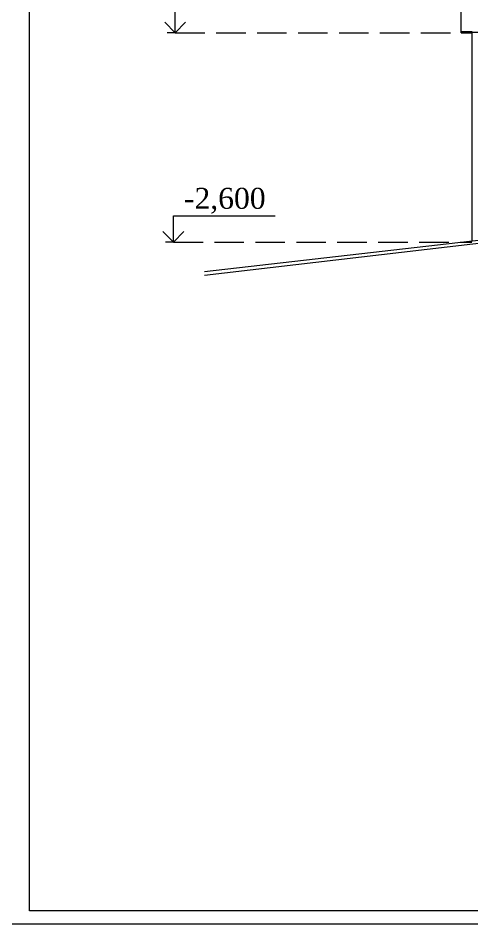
# Model space of a CAD drawing. Header units: millimetres. Extents: x 2399 to 111977, y 1313 to 59551.
# Drawn here: x 84696 to 89030, y 22641 to 31285 of the extents above; entities that cross this region are included whole.
import ezdxf

# ---------------------------------------------------------------- set-up
doc = ezdxf.new("R2010")
doc.units = ezdxf.units.MM
doc.linetypes.add('Невидимая', pattern=[391.222223, 282.222223, -109])
for name, color, linetype, lineweight in [('detail1', 7, 'Continuous', 35), ('dim Level', 7, 'Continuous', 13), ('main line', 7, 'Continuous', 13)]:
    doc.layers.add(name, color=color, linetype=linetype, lineweight=lineweight)
doc.styles.add('СГЕНЕРИР_СТИЛЬ_1', font='georgia.ttf')

msp = doc.modelspace()

# ---------------------------------------------------------------- linework, layer by layer
at = {"layer": 'detail1', "color": 7, "linetype": 'Continuous', "lineweight": 35}
msp.add_line((89032.2967, 31147.551), (88927.1752, 31147.551), dxfattribs=at)
at = {"layer": 'dim Level', "color": 7, "linetype": 'Continuous', "lineweight": 13}
for p, q in [((86196.0179, 31146.3195), (86196.0179, 31396.3195)), ((86196.0179, 31146.3195), (86096.0179, 31246.3195)), ((86296.0179, 31246.3195), (86196.0179, 31146.3195)), ((86196.0179, 31146.3195), (86121.0179, 31146.3195)), ((86196.0179, 31146.3195), (86271.0179, 31146.3195)), ((86179.7681, 29148.4469), (86179.7681, 29398.4469)), ((86179.7681, 29398.4469), (87150.5561, 29398.4469)), ((86179.7681, 29148.4469), (86079.7681, 29248.4469)), ((86279.7681, 29248.4469), (86179.7681, 29148.4469)), ((86179.7681, 29148.4469), (86104.7681, 29148.4469)), ((86179.7681, 29148.4469), (86254.7681, 29148.4469))]:
    msp.add_line(p, q, dxfattribs=at)
at = {"layer": 'main line', "color": 7, "linetype": 'Continuous', "lineweight": 13}
for p, q in [((84803.9832, 22766.1425), (84803.9832, 58748.0534)), ((88927.1752, 31146.0038), (88927.1752, 36371.6731)), ((106813.5056, 31147.551), (89030.1664, 31147.551)), ((89030.1664, 31147.551), (89030.1664, 29163.011)), ((86475.4793, 28866.3707), (93152.0194, 29635.5019)), ((93152.0194, 29605.3118), (86475.4793, 28829.8619)), ((111820.92, 22766.1425), (84803.9832, 22766.1425)), ((84588.0021, 22640.7557), (111977.4084, 22640.7557))]:
    msp.add_line(p, q, dxfattribs=at)
at = {"layer": 'main line', "color": 7, "linetype": 'Невидимая', "lineweight": 13}
for p, q in [((86196.0179, 31146.3195), (88979.736, 31146.3195)), ((86179.7681, 29148.4469), (89030.1664, 29148.4469))]:
    msp.add_line(p, q, dxfattribs=at)

# ---------------------------------------------------------------- texts
at = {"layer": 'dim Level', "color": 7, "lineweight": 13, "insert": (86279.7681, 29418.4469), "char_height": 200, "attachment_point": 7, "style": 'СГЕНЕРИР_СТИЛЬ_1'}
msp.add_mtext('\\A1;-2,600', dxfattribs=at)

doc.saveas('drawing.dxf')
